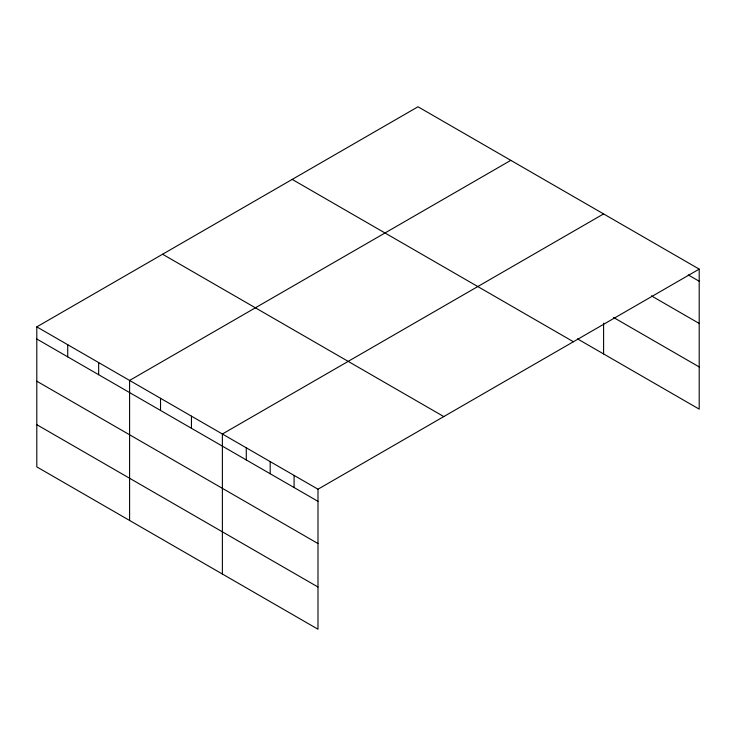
<?xml version="1.0" encoding="UTF-8"?>
<svg xmlns="http://www.w3.org/2000/svg" width="736" height="736" viewBox="0 0 736 736"><rect width="100%" height="100%" fill="white"/><g stroke="black" fill="none" stroke-linecap="round" stroke-linejoin="round"><path stroke-width="1.1" d="M699.2 269.118L418.011 106.775L36.8 326.867L36.8 466.882L317.989 629.225L317.989 489.21L699.2 269.118L699.2 409.133L577.502 338.873M510.802 160.347L129.591 380.438L129.591 520.453M603.594 213.918L222.382 434.01L222.382 574.025M688.243 274.933L699.2 281.253M651.397 295.854L699.2 323.454M613.557 317.483L699.2 366.933M292.21 179.409L573.399 341.752M162.601 254.242L443.79 416.576M36.8 326.867L317.989 489.21M36.8 339.002L317.989 501.345M36.8 381.202L317.989 543.545M36.8 424.681L317.989 587.024M603.594 323.141L603.594 353.933M294.087 475.41L294.087 487.545M270.186 461.61L270.186 473.745M246.284 447.81L246.284 459.945M191.452 416.153L191.452 428.288M160.522 398.296L160.522 410.43M98.661 362.581L98.661 374.716M67.73 344.724L67.73 356.859"/></g></svg>
